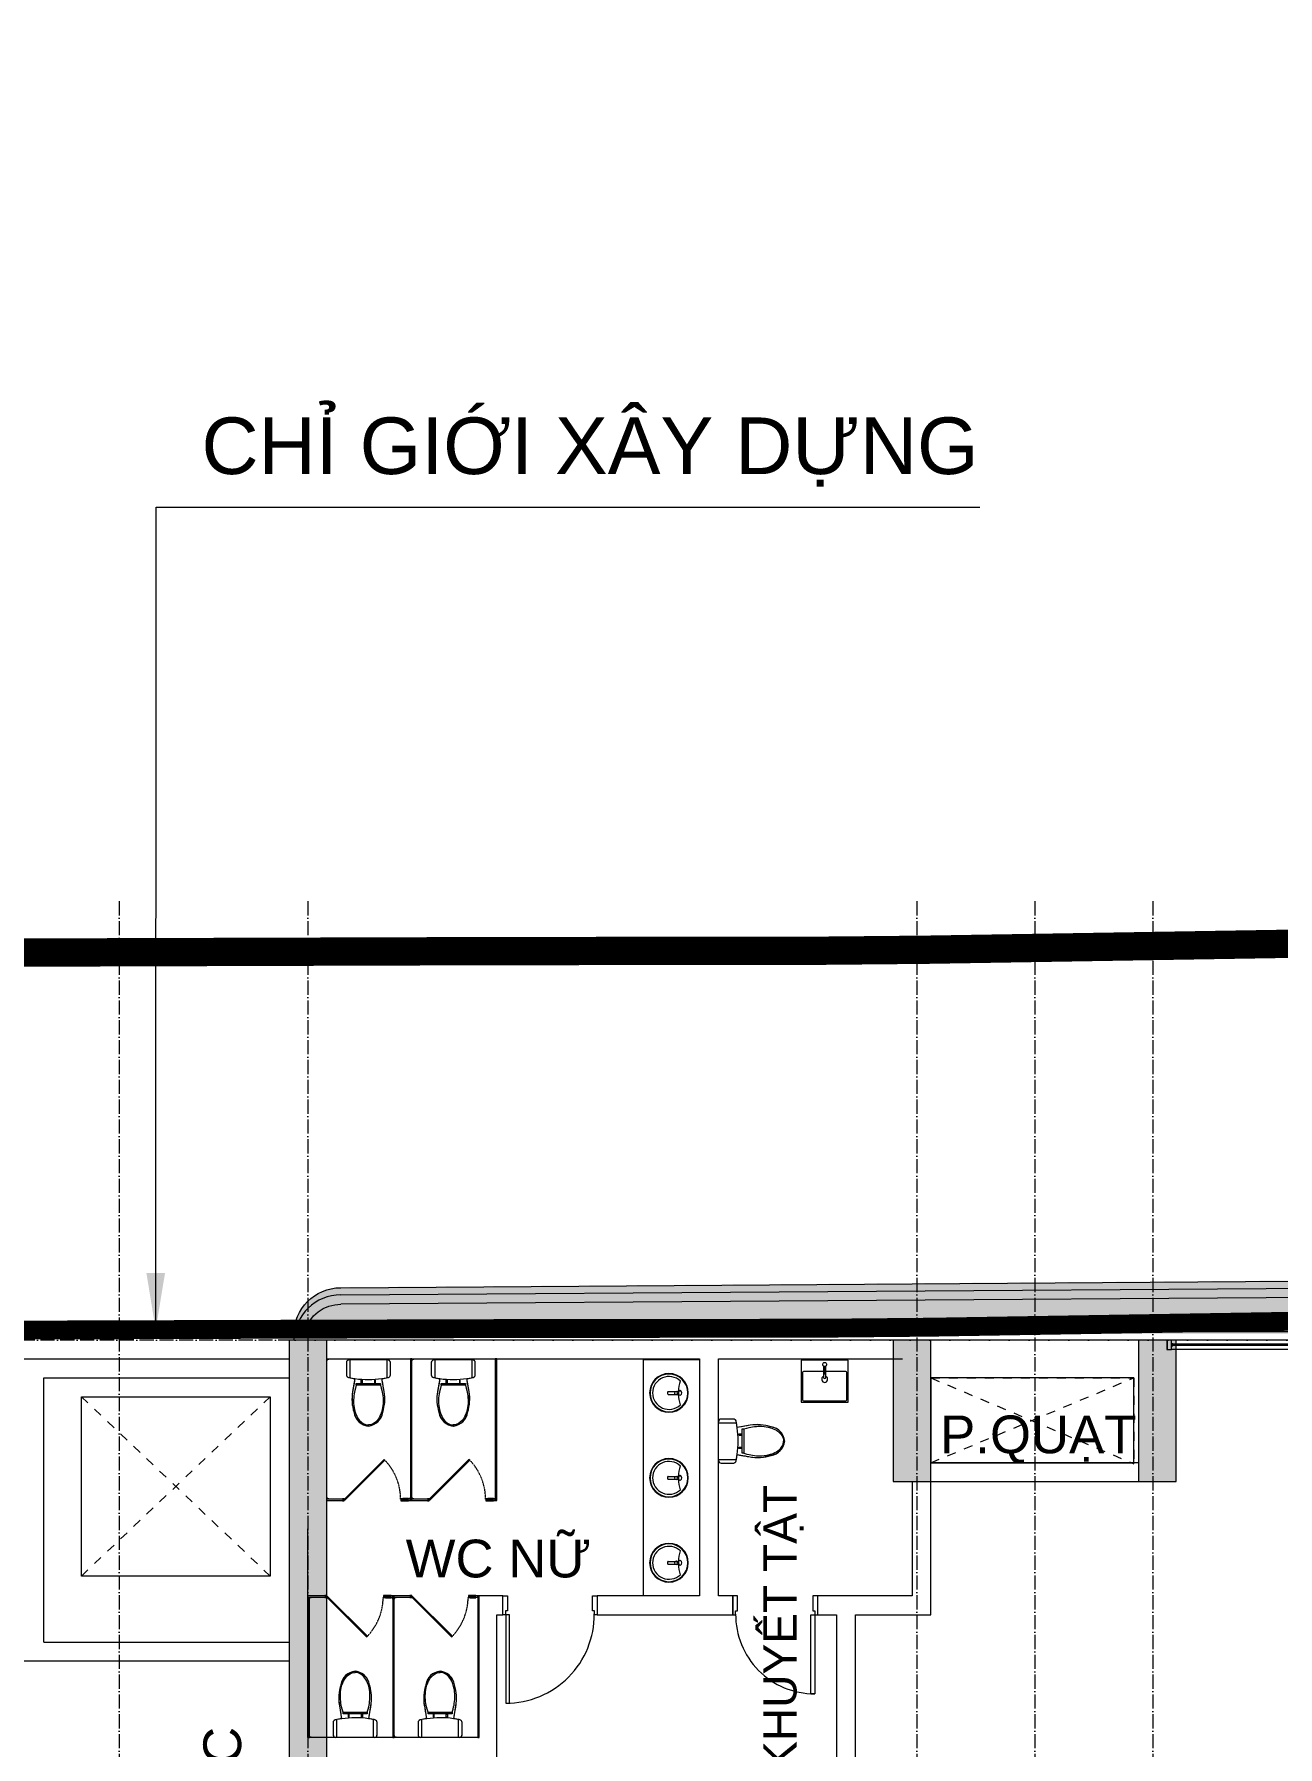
# Model space of a CAD drawing. Header units: millimetres. Extents: x -55734 to 116976, y -16290 to 119094.
# Drawn here: x -1399 to 11776, y 38291 to 56437 of the extents above; entities that cross this region are included whole.
import ezdxf
from ezdxf.xclip import XClip

# ---------------------------------------------------------------- set-up
doc = ezdxf.new("R2010")
doc.units = ezdxf.units.MM
doc.header["$XCLIPFRAME"] = 0
for name, pattern in [('Dash', [6.35, 3.175, -3.175]), ('Grid Line', [4.2, 3, -0.6, 0, -0.6]), ('HIDDEN2', [4.7625, 3.175, -1.5875]), ('PHANTOM', [63.5, 31.75, -6.35, 6.35, -6.35, 6.35, -6.35])]:
    doc.linetypes.add(name, pattern=pattern)
for name, color, linetype, lineweight in [('@ color hatch', 7, 'Continuous', 13), ('A-DETL-GENF-HDLN', 161, 'Dash', 5), ('A-FLOR-PATT', 8, 'Continuous', 9), ('A-GENM', 13, 'Continuous', 5), ('A-GENM-HDLN', 13, 'Dash', 5), ('CHU', 181, 'Continuous', 5), ('CUA', 31, 'Continuous', 9), ('NET THAY 2', 55, 'Continuous', 5), ('NET-CAT', 3, 'Continuous', 15), ('NET-THAY', 2, 'Continuous', 9), ('THIET-BI', 44, 'Continuous', 5), ('TRUC', 225, 'Continuous', 5), ('X-COT HAM$0$LC.HA', 8, 'Continuous', 9)]:
    doc.layers.add(name, color=color, linetype=linetype, lineweight=lineweight)
doc.layers.add('CGXD', color=5, linetype='HIDDEN2')
doc.layers.add('RD-AB', color=4, linetype='PHANTOM')
doc.styles.add('Arial', font='arial_1.ttf', dxfattribs={"height": 476.25})
doc.styles.add('Arial_3', font='arial_1.ttf', dxfattribs={"height": 400})
doc.dimstyles.new('Diagonal_-_2_5mm_Arial', dxfattribs={"dimscale": 304.8, "dimtxt": 500, "dimasz": 1.968504, "dimexe": 1.574803, "dimexo": 0.984252, "dimgap": 1, "dimtad": 1, "dimdec": 0, "dimzin": 0, "dimdsep": 46, "dimtxsty": 'Arial_3', "dimblk1": 'OBLIQUE', "dimblk2": 'OBLIQUE', "dimsah": 1, "dimcen": 0.09, "dimdle": 1.574803, "dimclrt": 256, "dimazin": 0, "dimtfac": 1, "dimtdec": 0, "dimtix": 1, "dimtmove": 0, "dimatfit": 3, "dimfxl": 1, "dimtvp": 1, "dimtfill": 1, "dimtolj": 1, "dimtzin": 0, "dimarcsym": 2})

# ---------------------------------------------------------------- blocks, each defined once
blk = doc.blocks.new('ALC1807-ASCENT PLAZA-KET CAU_rvt-1-MẶT BẰNG TẦNG 1')
at = {"layer": 'X-COT HAM$0$LC.HA'}
h = blk.add_hatch(color=256, dxfattribs=at)
h.dxf.hatch_style = 1
h.paths.add_polyline_path([(1701, 42600), (1301, 42600), (1301, 32800), (1701, 32800)])
h = blk.add_hatch(color=256, dxfattribs=at)
h.dxf.hatch_style = 1
h.paths.add_polyline_path([(8101, 42600), (7701, 42600), (7701, 41100), (8101, 41100)])
h = blk.add_hatch(color=256, dxfattribs=at)
h.dxf.hatch_style = 1
h.paths.add_polyline_path([(10701, 42600), (10301, 42600), (10301, 41100), (10701, 41100)])
at = {"ltscale": 1000}
for points in [[(1701, 42600), (1301, 42600), (1301, 32800), (1701, 32800)], [(10701, 42600), (10301, 42600), (10301, 41100), (10701, 41100)]]:
    blk.add_lwpolyline(points, close=True, dxfattribs=at)
at = {"ltscale": 1000, "elevation": 0}
blk.add_lwpolyline([(8101, 42600), (7701, 42600), (7701, 41100), (8101, 41100)], close=True, dxfattribs=at)
blk = doc.blocks.new('CUA 1 CANH MO - 1 - Type 1000-1271683-MẶT BẰNG TẦNG 1')
at = {"layer": 'CUA', "lineweight": 5}
for p, q in [((-399, -102), (-399, 98)), ((-399, 98), (-349, 98)), ((-349, 98), (-349, -61)), ((551, 98), (601, 98)), ((551, -61), (551, 98)), ((601, 98), (601, -102)), ((-369, -102), (-399, -102)), ((-369, -61), (-369, -102)), ((-349, -61), (-369, -61)), ((571, -61), (551, -61)), ((571, -102), (571, -61)), ((601, -102), (571, -102))]:
    blk.add_line(p, q, dxfattribs=at)
at = {"layer": 'CUA'}
for p, q in [((-328, -102), (-368, -102)), ((-368, -102), (-368, -1040)), ((-328, -1040), (-328, -102)), ((-368, -1040), (-328, -1040))]:
    blk.add_line(p, q, dxfattribs=at)
at = {"layer": 'CUA', "lineweight": 5}
blk.add_arc((-368, -102), 938, 270, 0.5, dxfattribs=at)
blk = doc.blocks.new('HE KHUNG VACH VS - HE KHUNG VACH VS-1771728-MẶT BẰNG TẦNG 1')
at = {"layer": 'A-GENM'}
for p, q in [((35, -3), (35, 0)), ((935, -3), (935, 0)), ((15, -20), (18, -20)), ((18, -20), (18, -3)), ((18, -3), (35, -3)), ((915, -20), (918, -20)), ((918, -20), (918, -3)), ((918, -3), (935, -3)), ((18, -1465), (15, -1465)), ((18, -1482), (18, -1465)), ((35, -1482), (18, -1482)), ((35, -1485), (35, -1482)), ((897, -1482), (880, -1482)), ((900, -1465), (897, -1465)), ((897, -1465), (897, -1482)), ((918, -1465), (915, -1465)), ((918, -1482), (918, -1465)), ((935, -1482), (918, -1482)), ((935, -1485), (935, -1482)), ((1797, -1482), (1780, -1482)), ((1800, -1465), (1797, -1465)), ((1797, -1465), (1797, -1482))]:
    blk.add_line(p, q, dxfattribs=at)
at = {"layer": 'A-GENM', "lineweight": 9}
for p, q in [((915, 0), (900, 0)), ((900, 0), (900, -1500)), ((915, 0), (900, 0)), ((900, 0), (900, -1500)), ((915, -1485), (915, 0)), ((915, -1500), (915, 0)), ((1815, 0), (1800, 0)), ((1800, 0), (1800, -1500)), ((1815, -1500), (1815, 0)), ((621, -1064), (197, -1488)), ((205, -1496), (630, -1072)), ((630, -1072), (621, -1064)), ((1521, -1064), (1097, -1488)), ((1105, -1496), (1530, -1072)), ((1530, -1072), (1521, -1064)), ((200, -1485), (15, -1485)), ((15, -1500), (200, -1500)), ((200, -1482), (180, -1482)), ((180, -1482), (180, -1485)), ((180, -1485), (197, -1485)), ((197, -1500), (180, -1500)), ((180, -1500), (180, -1503)), ((180, -1503), (200, -1503)), ((197, -1485), (197, -1500)), ((197, -1488), (205, -1496)), ((200, -1503), (200, -1482)), ((200, -1500), (200, -1485)), ((820, -1482), (800, -1482)), ((800, -1482), (800, -1503)), ((900, -1485), (800, -1485)), ((800, -1485), (800, -1500)), ((800, -1500), (900, -1500)), ((800, -1503), (820, -1503)), ((803, -1500), (803, -1485)), ((803, -1485), (820, -1485)), ((820, -1500), (803, -1500)), ((880, -1480), (820, -1480)), ((820, -1480), (820, -1485)), ((820, -1485), (820, -1482)), ((820, -1485), (880, -1485)), ((820, -1503), (820, -1500)), ((880, -1500), (820, -1500)), ((820, -1500), (820, -1505)), ((820, -1505), (880, -1505)), ((880, -1485), (880, -1480)), ((880, -1505), (880, -1500)), ((900, -1500), (900, -1485)), ((900, -1500), (1100, -1500)), ((900, -1500), (915, -1500)), ((1100, -1485), (915, -1485)), ((1100, -1482), (1080, -1482)), ((1080, -1482), (1080, -1485)), ((1080, -1485), (1097, -1485)), ((1097, -1500), (1080, -1500)), ((1080, -1500), (1080, -1503)), ((1080, -1503), (1100, -1503)), ((1097, -1485), (1097, -1500)), ((1097, -1488), (1105, -1496)), ((1100, -1503), (1100, -1482)), ((1100, -1500), (1100, -1485)), ((1720, -1482), (1700, -1482)), ((1700, -1482), (1700, -1503)), ((1800, -1485), (1700, -1485)), ((1700, -1485), (1700, -1500)), ((1700, -1500), (1800, -1500)), ((1700, -1503), (1720, -1503)), ((1703, -1500), (1703, -1485)), ((1703, -1485), (1720, -1485)), ((1720, -1500), (1703, -1500)), ((1780, -1480), (1720, -1480)), ((1720, -1480), (1720, -1485)), ((1720, -1485), (1720, -1482)), ((1720, -1485), (1780, -1485)), ((1720, -1503), (1720, -1500)), ((1780, -1500), (1720, -1500)), ((1720, -1500), (1720, -1505)), ((1720, -1505), (1780, -1505)), ((1780, -1485), (1780, -1480)), ((1780, -1505), (1780, -1500)), ((1800, -1500), (1800, -1485)), ((1800, -1500), (1815, -1500))]:
    blk.add_line(p, q, dxfattribs=at)
at = {"layer": 'A-GENM-HDLN'}
for centre in [(197, -1488), (1097, -1488)]:
    blk.add_arc(centre, 600, 0.2865, 45, dxfattribs=at)
blk = doc.blocks.new('HE KHUNG VACH VS - HE KHUNG VACH VS-1271999-MẶT BẰNG TẦNG 1')
at = {"layer": 'A-GENM', "lineweight": 9}
for p, q in [((200, 1500), (0, 1500)), ((0, 1500), (0, 0)), ((15, 0), (15, 1485)), ((15, 1485), (200, 1485)), ((200, 1503), (180, 1503)), ((180, 1503), (180, 1500)), ((180, 1500), (197, 1500)), ((197, 1485), (180, 1485)), ((180, 1485), (180, 1482)), ((180, 1482), (200, 1482)), ((197, 1500), (197, 1485)), ((205, 1496), (197, 1488)), ((197, 1488), (621, 1064)), ((200, 1482), (200, 1503)), ((200, 1485), (200, 1500)), ((630, 1072), (205, 1496)), ((820, 1503), (800, 1503)), ((800, 1503), (800, 1482)), ((900, 1500), (800, 1500)), ((800, 1500), (800, 1485)), ((800, 1485), (900, 1485)), ((800, 1482), (820, 1482)), ((803, 1485), (803, 1500)), ((803, 1500), (820, 1500)), ((820, 1485), (803, 1485)), ((880, 1505), (820, 1505)), ((820, 1505), (820, 1500)), ((820, 1500), (820, 1503)), ((820, 1500), (880, 1500)), ((820, 1482), (820, 1485)), ((880, 1485), (820, 1485)), ((820, 1485), (820, 1480)), ((820, 1480), (880, 1480)), ((880, 1500), (880, 1505)), ((880, 1480), (880, 1485)), ((1100, 1500), (900, 1500)), ((900, 1500), (900, 0)), ((900, 1485), (900, 1500)), ((915, 1500), (900, 1500)), ((900, 1500), (900, 0)), ((915, 0), (915, 1500)), ((915, 0), (915, 1485)), ((915, 1485), (1100, 1485)), ((1100, 1503), (1080, 1503)), ((1080, 1503), (1080, 1500)), ((1080, 1500), (1097, 1500)), ((1097, 1485), (1080, 1485)), ((1080, 1485), (1080, 1482)), ((1080, 1482), (1100, 1482)), ((1097, 1500), (1097, 1485)), ((1105, 1496), (1097, 1488)), ((1097, 1488), (1521, 1064)), ((1100, 1482), (1100, 1503)), ((1100, 1485), (1100, 1500)), ((1530, 1072), (1105, 1496)), ((1720, 1503), (1700, 1503)), ((1700, 1503), (1700, 1482)), ((1800, 1500), (1700, 1500)), ((1700, 1500), (1700, 1485)), ((1700, 1485), (1800, 1485)), ((1700, 1482), (1720, 1482)), ((1703, 1485), (1703, 1500)), ((1703, 1500), (1720, 1500)), ((1720, 1485), (1703, 1485)), ((1780, 1505), (1720, 1505)), ((1720, 1505), (1720, 1500)), ((1720, 1500), (1720, 1503)), ((1720, 1500), (1780, 1500)), ((1720, 1482), (1720, 1485)), ((1780, 1485), (1720, 1485)), ((1720, 1485), (1720, 1480)), ((1720, 1480), (1780, 1480)), ((1780, 1500), (1780, 1505)), ((1780, 1480), (1780, 1485)), ((1800, 1485), (1800, 1500)), ((1815, 1500), (1800, 1500)), ((1800, 1500), (1800, 0)), ((1815, 0), (1815, 1500)), ((621, 1064), (630, 1072)), ((1521, 1064), (1530, 1072)), ((0, 0), (15, 0)), ((900, 0), (915, 0)), ((900, 0), (915, 0)), ((1800, 0), (1815, 0))]:
    blk.add_line(p, q, dxfattribs=at)
at = {"layer": 'A-GENM'}
for p, q in [((15, 1465), (18, 1465)), ((18, 1465), (18, 1482)), ((18, 1482), (35, 1482)), ((35, 1482), (35, 1485)), ((880, 1482), (897, 1482)), ((897, 1482), (897, 1465)), ((897, 1465), (900, 1465)), ((915, 1465), (918, 1465)), ((918, 1465), (918, 1482)), ((918, 1482), (935, 1482)), ((935, 1482), (935, 1485)), ((18, 20), (15, 20)), ((18, 3), (18, 20)), ((35, 3), (18, 3)), ((35, 0), (35, 3)), ((918, 20), (915, 20)), ((918, 3), (918, 20)), ((935, 3), (918, 3)), ((935, 0), (935, 3))]:
    blk.add_line(p, q, dxfattribs=at)
at = {"layer": 'A-GENM-HDLN'}
for centre in [(197, 1488), (1097, 1488)]:
    blk.add_arc(centre, 600, 315, 359.7135, dxfattribs=at)
blk = doc.blocks.new('X-XI - X-XI-V5-MẶT BẰNG TẦNG 1')
at = {"layer": 'THIET-BI'}
for p, q in [((-231, -17), (-233, -33)), ((-233, -29), (-233, -158)), ((-233, -29), (-233, -158)), ((-233, -33), (-233, -45)), ((-233, -45), (-233, -158)), ((-233, -158), (-233, -162)), ((-233, -162), (-231, -169)), ((-228, -12), (-231, -17)), ((-231, -169), (-228, -174)), ((-222, -6), (-228, -12)), ((-228, -174), (-224, -179)), ((-224, -179), (-217, -184)), ((-212, -1), (-222, -6)), ((-204, 0), (-212, -1)), ((-195, 0), (-195, -186)), ((195, 0), (195, -186)), ((215, -2), (204, 0)), ((219, -4), (215, -2)), ((225, -8), (219, -4)), ((221, -182), (226, -176)), ((228, -12), (225, -8)), ((226, -176), (232, -167)), ((232, -19), (228, -12)), ((233, -29), (232, -19)), ((232, -167), (233, -158)), ((233, -158), (233, -29)), ((233, -158), (233, -29)), ((233, -158), (233, -29)), ((-217, -184), (-209, -186)), ((-209, -186), (-202, -188)), ((-202, -188), (-192, -190)), ((-192, -190), (-184, -191)), ((-184, -191), (-168, -194)), ((-169, -349), (-171, -365)), ((-165, -322), (-169, -349)), ((-168, -194), (-150, -197)), ((-144, -197), (-167, -335)), ((-144, -197), (-167, -335)), ((-162, -304), (-165, -322)), ((-158, -281), (-162, -304)), ((-155, -266), (-158, -281)), ((-148, -221), (-155, -266)), ((-150, -197), (-144, -197)), ((-144, -197), (-148, -221)), ((-128, -250), (128, -250)), ((-128, -268), (-128, -250)), ((-9, -268), (-128, -268)), ((-77, -214), (-66, -214)), ((-77, -245), (-77, -214)), ((-66, -245), (-77, -245)), ((-66, -214), (-66, -245)), ((128, -268), (-9, -268)), ((64, -214), (64, -245)), ((74, -214), (64, -214)), ((64, -245), (74, -245)), ((74, -245), (74, -214)), ((128, -250), (128, -268)), ((144, -197), (213, -186)), ((167, -335), (144, -197)), ((167, -335), (144, -197)), ((147, -216), (144, -197)), ((152, -245), (147, -216)), ((157, -278), (152, -245)), ((162, -305), (157, -278)), ((167, -335), (162, -305)), ((172, -371), (167, -335)), ((213, -186), (221, -182)), ((-171, -365), (-173, -383)), ((-173, -383), (-173, -402)), ((-173, -402), (-173, -436)), ((-173, -436), (-173, -446)), ((-173, -446), (-170, -475)), ((-170, -475), (-166, -495)), ((-166, -495), (-161, -521)), ((-161, -521), (-151, -556)), ((151, -556), (155, -544)), ((155, -544), (162, -518)), ((162, -518), (165, -502)), ((165, -502), (173, -446)), ((173, -396), (172, -371)), ((173, -426), (173, -396)), ((173, -446), (173, -426)), ((-151, -556), (-144, -587)), ((-144, -587), (-132, -613)), ((-132, -613), (-122, -629)), ((-122, -629), (-100, -654)), ((-100, -654), (-88, -665)), ((-88, -665), (-70, -677)), ((-70, -677), (-50, -687)), ((-50, -687), (-20, -697)), ((-20, -697), (0, -700)), ((0, -700), (35, -693)), ((35, -693), (61, -682)), ((61, -682), (86, -666)), ((86, -666), (100, -654)), ((100, -654), (114, -639)), ((114, -639), (132, -613)), ((132, -613), (145, -581)), ((145, -581), (151, -556))]:
    blk.add_line(p, q, dxfattribs=at)
for centre, radius, start, end in [((-204, -29), 29, 90.1887, 180), ((-204, -29), 29, 90.0658, 180), ((-204, -158), 29, 180, 259.8599), ((-204, -158), 29, 180, 259.8599), ((204, -29), 29, 360, 89.8113), ((204, -29), 29, 0, 89.9342), ((204, -158), 29, 280.1401, 360), ((204, -158), 29, 280.1401, 0), ((18, 960), 1169, 258.7762, 262.0348), ((18, 960), 1169, 258.7762, 262.0348), ((287, -414), 461, 170.0941, 197.8856), ((287, -414), 461, 170.0941, 197.8856), ((18, 960), 1169, 262.1447, 269.1633), ((-16, 958), 1166, 270.8375, 277.7683), ((-18, 960), 1169, 277.9652, 281.2238), ((-18, 960), 1169, 277.9652, 281.2238), ((-287, -414), 461, 342.1144, 9.9059), ((-287, -414), 461, 342.1144, 9.9059), ((18, -530), 172, 188.8267, 263.9098), ((18, -530), 172, 188.8267, 263.9098), ((-18, -530), 172, 276.0902, 351.1733), ((-18, -530), 172, 276.0902, 351.1733)]:
    blk.add_arc(centre, radius, start, end, dxfattribs=at)
for points in [[(-128, -268), (-143, -316), (-152, -365), (-160, -442), (-151, -517), (-130, -585), (-94, -652), (-37, -689), (-3, -689), (0, -689)], [(128, -268), (143, -316), (152, -365), (160, -442), (151, -517), (130, -585), (94, -652), (37, -689), (3, -689), (0, -689)]]:
    blk.add_open_spline(points, degree=3, knots=[12.724379, 12.724379, 12.724379, 12.724379, 75.096459, 151.912755, 228.70098, 282.501534, 351.034079, 439.49288, 447.51098, 447.51098, 447.51098, 447.51098], dxfattribs=at)
blk = doc.blocks.new('X-XI - X-XI-V6-MẶT BẰNG TẦNG 1')
at = {"layer": 'THIET-BI'}
for p, q in [((204, 0), (-204, 0)), ((204, 0), (-204, 0)), ((204, 0), (0, 0)), ((195, 0), (195, -186)), ((215, -2), (204, 0)), ((-231, -17), (-233, -33)), ((-233, -29), (-233, -158)), ((-233, -29), (-233, -158)), ((-233, -33), (-233, -45)), ((-233, -45), (-233, -158)), ((-233, -158), (-233, -162)), ((-233, -162), (-231, -169)), ((-228, -12), (-231, -17)), ((-231, -169), (-228, -174)), ((-222, -6), (-228, -12)), ((-228, -174), (-224, -179)), ((-224, -179), (-217, -184)), ((-212, -1), (-222, -6)), ((-204, 0), (-212, -1)), ((0, 0), (-204, 0)), ((-195, 0), (-195, -186)), ((219, -4), (215, -2)), ((225, -8), (219, -4)), ((221, -182), (226, -176)), ((228, -12), (225, -8)), ((226, -176), (232, -167)), ((232, -19), (228, -12)), ((233, -29), (232, -19)), ((232, -167), (233, -158)), ((233, -158), (233, -29)), ((233, -158), (233, -29)), ((233, -158), (233, -29)), ((-217, -184), (-209, -186)), ((-209, -186), (-202, -188)), ((-202, -188), (-192, -190)), ((-192, -190), (-184, -191)), ((-184, -191), (-168, -194)), ((-169, -349), (-171, -365)), ((-165, -322), (-169, -349)), ((-168, -194), (-150, -197)), ((-144, -197), (-167, -335)), ((-144, -197), (-167, -335)), ((-162, -304), (-165, -322)), ((-158, -281), (-162, -304)), ((-155, -266), (-158, -281)), ((-148, -221), (-155, -266)), ((-150, -197), (-144, -197)), ((-144, -197), (-148, -221)), ((-128, -250), (128, -250)), ((-128, -268), (-128, -250)), ((-9, -268), (-128, -268)), ((-77, -214), (-66, -214)), ((-77, -245), (-77, -214)), ((-66, -245), (-77, -245)), ((-66, -214), (-66, -245)), ((128, -268), (-9, -268)), ((64, -214), (64, -245)), ((74, -214), (64, -214)), ((64, -245), (74, -245)), ((74, -245), (74, -214)), ((128, -250), (128, -268)), ((144, -197), (213, -186)), ((167, -335), (144, -197)), ((167, -335), (144, -197)), ((147, -216), (144, -197)), ((152, -245), (147, -216)), ((157, -278), (152, -245)), ((162, -305), (157, -278)), ((167, -335), (162, -305)), ((172, -371), (167, -335)), ((213, -186), (221, -182)), ((-171, -365), (-173, -383)), ((-173, -383), (-173, -402)), ((-173, -402), (-173, -436)), ((-173, -436), (-173, -446)), ((-173, -446), (-170, -475)), ((-170, -475), (-166, -495)), ((-166, -495), (-161, -521)), ((-161, -521), (-151, -556)), ((151, -556), (155, -544)), ((155, -544), (162, -518)), ((162, -518), (165, -502)), ((165, -502), (173, -446)), ((173, -396), (172, -371)), ((173, -426), (173, -396)), ((173, -446), (173, -426)), ((-151, -556), (-144, -587)), ((-144, -587), (-132, -613)), ((-132, -613), (-122, -629)), ((-122, -629), (-100, -654)), ((-100, -654), (-88, -665)), ((-88, -665), (-70, -677)), ((-70, -677), (-50, -687)), ((-50, -687), (-20, -697)), ((-20, -697), (0, -700)), ((0, -700), (35, -693)), ((35, -693), (61, -682)), ((61, -682), (86, -666)), ((86, -666), (100, -654)), ((100, -654), (114, -639)), ((114, -639), (132, -613)), ((132, -613), (145, -581)), ((145, -581), (151, -556))]:
    blk.add_line(p, q, dxfattribs=at)
for centre, radius, start, end in [((204, -29), 29, 360, 90), ((204, -29), 29, 0, 90), ((-204, -29), 29, 90, 180), ((-204, -29), 29, 90, 180), ((-204, -158), 29, 180, 259.8599), ((-204, -158), 29, 180, 259.8599), ((204, -158), 29, 280.1401, 360), ((204, -158), 29, 280.1401, 0), ((18, 960), 1169, 258.7762, 262.0348), ((18, 960), 1169, 258.7762, 262.0348), ((287, -414), 461, 170.0941, 197.8856), ((287, -414), 461, 170.0941, 197.8856), ((18, 960), 1169, 262.1447, 269.1633), ((-16, 958), 1166, 270.8375, 277.7683), ((-18, 960), 1169, 277.9652, 281.2238), ((-18, 960), 1169, 277.9652, 281.2238), ((-287, -414), 461, 342.1144, 9.9059), ((-287, -414), 461, 342.1144, 9.9059), ((18, -530), 172, 188.8267, 263.9098), ((18, -530), 172, 188.8267, 263.9098), ((-18, -530), 172, 276.0902, 351.1733), ((-18, -530), 172, 276.0902, 351.1733)]:
    blk.add_arc(centre, radius, start, end, dxfattribs=at)
for points in [[(-128, -268), (-143, -316), (-152, -365), (-160, -442), (-151, -517), (-130, -585), (-94, -652), (-37, -689), (-3, -689), (0, -689)], [(128, -268), (143, -316), (152, -365), (160, -442), (151, -517), (130, -585), (94, -652), (37, -689), (3, -689), (0, -689)]]:
    blk.add_open_spline(points, degree=3, knots=[12.724379, 12.724379, 12.724379, 12.724379, 75.096459, 151.912755, 228.70098, 282.501534, 351.034079, 439.49288, 447.51098, 447.51098, 447.51098, 447.51098], dxfattribs=at)
blk = doc.blocks.new('CUA 1 CANH MO - 2 - Type 1-1152417-MẶT BẰNG TẦNG 1')
at = {"layer": 'CUA'}
for p, q in [((-318, 940), (-278, 940)), ((-318, 102), (-318, 940)), ((-278, 940), (-278, 102)), ((-278, 102), (-318, 102))]:
    blk.add_line(p, q, dxfattribs=at)
at = {"layer": 'CUA', "lineweight": 5}
for p, q in [((-319, 102), (-349, 102)), ((-349, 102), (-349, -98)), ((-319, 61), (-319, 102)), ((-299, 61), (-319, 61)), ((-299, -98), (-299, 61)), ((521, 61), (501, 61)), ((501, 61), (501, -98)), ((551, 102), (521, 102)), ((521, 102), (521, 61)), ((551, -98), (551, 102)), ((-349, -98), (-299, -98)), ((501, -98), (551, -98))]:
    blk.add_line(p, q, dxfattribs=at)
blk.add_arc((-318, 102), 838, 359.5, 90, dxfattribs=at)
blk = doc.blocks.new('X-LA - X-LA-1272368-MẶT BẰNG TẦNG 1')
at = {"layer": 'THIET-BI'}
for p, q in [((0, 0), (-600, 0)), ((-600, 0), (-600, -2500)), ((-332, -335), (-222, -335)), ((-332, -365), (-222, -365)), ((-332, -1235), (-222, -1235)), ((-332, -1265), (-222, -1265)), ((-332, -2135), (-222, -2135)), ((-332, -2165), (-222, -2165))]:
    blk.add_line(p, q, dxfattribs=at)
for centre, radius, start, end in [((-325, -350), 205, 90, 270), ((-325, -350), 200, 360, 180), ((-325, -350), 174, 46.2118, 180), ((-325, -350), 205, 270, 90), ((-325, -350), 200, 180, 360), ((-325, -350), 174, 180, 313.7882), ((-250, -351), 16.8, 360, 180), ((-250, -351), 16.8, 180, 360), ((139, -350), 366, 159.9056, 177.6502), ((139, -350), 366, 182.3498, 200.0944), ((-325, -1250), 205, 90, 270), ((-325, -1250), 200, 360, 180), ((-325, -1250), 174, 46.2118, 180), ((-325, -1250), 205, 270, 90), ((-325, -1250), 200, 180, 360), ((-325, -1250), 174, 180, 313.7882), ((-250, -1251), 16.8, 360, 180), ((-250, -1251), 16.8, 180, 0), ((139, -1250), 366, 159.9056, 177.6502), ((139, -1250), 366, 182.3498, 200.0944), ((-325, -2150), 205, 90, 270), ((-325, -2150), 200, 360, 180), ((-325, -2150), 174, 46.2118, 180), ((-325, -2150), 205, 270, 90), ((-325, -2150), 200, 180, 360), ((-325, -2150), 174, 180, 313.7882), ((-250, -2151), 16.8, 360, 180), ((-250, -2151), 16.8, 180, 0), ((139, -2150), 366, 159.9056, 177.6502), ((139, -2150), 366, 182.3498, 200.0944)]:
    blk.add_arc(centre, radius, start, end, dxfattribs=at)
for centre, major_axis, ratio, start_param, end_param in [((-332, -350), (0, 15), 0.577623, 0, 3.141593), ((-208, -350), (0, 25), 0.701688, 0, 3.141593), ((-208, -350), (0, 25), 0.719766, 3.124999, 6.299779), ((-332, -1250), (0, 15), 0.577623, 0, 3.141593), ((-208, -1250), (0, 25), 0.701688, 0, 3.141593), ((-208, -1250), (0, 25), 0.719766, 3.124999, 6.299779), ((-332, -2150), (0, 15), 0.577623, 0, 3.141593), ((-208, -2150), (0, 25), 0.701688, 0, 3.141593), ((-208, -2150), (0, 25), 0.719766, 3.124999, 6.299779)]:
    blk.add_ellipse(centre, major_axis=major_axis, ratio=ratio, start_param=start_param, end_param=end_param, dxfattribs=at)
blk = doc.blocks.new('X-LA - X-LA-1272725-MẶT BẰNG TẦNG 1')
at = {"layer": 'THIET-BI'}
for p, q in [((250, 0), (-250, 0)), ((-250, 0), (-250, -445)), ((-250, 0), (-250, -445)), ((250, 0), (-250, 0)), ((250, -445), (250, 0)), ((250, -445), (250, 0)), ((-235, -129), (-235, -420)), ((-13, -119), (-225, -119)), ((-13, -61), (-13, -183)), ((-5, -65), (-5, -145)), ((-5, -145), (5, -145)), ((5, -145), (5, -65)), ((12, -183), (12, -62)), ((225, -119), (12, -119)), ((235, -420), (235, -129)), ((-250, -445), (250, -445)), ((-250, -445), (250, -445)), ((-225, -430), (225, -430))]:
    blk.add_line(p, q, dxfattribs=at)
blk.add_circle((0, -45), 20.8, dxfattribs=at)
for centre, radius, start, end in [((-225, -129), 10, 90, 180), ((0, -203), 32, 113.4242, 67.4481), ((225, -129), 10, 0, 90), ((0, -183), 12.5, 180, 360), ((-225, -420), 10, 180, 270), ((225, -420), 10, 270, 0)]:
    blk.add_arc(centre, radius, start, end, dxfattribs=at)
blk = doc.blocks.new('X-XI - X-XI-1231469-MẶT BẰNG TẦNG 1')
at = {"layer": 'THIET-BI'}
for p, q in [((195, 0), (195, -186)), ((215, -2), (204, 0)), ((-231, -17), (-233, -33)), ((-233, -29), (-233, -158)), ((-233, -29), (-233, -158)), ((-233, -33), (-233, -45)), ((-233, -45), (-233, -158)), ((-233, -158), (-233, -162)), ((-233, -162), (-231, -169)), ((-228, -12), (-231, -17)), ((-231, -169), (-228, -174)), ((-222, -6), (-228, -12)), ((-228, -174), (-224, -179)), ((-224, -179), (-217, -184)), ((-212, -1), (-222, -6)), ((-204, 0), (-212, -1)), ((-195, 0), (-195, -186)), ((219, -4), (215, -2)), ((225, -8), (219, -4)), ((221, -182), (226, -176)), ((228, -12), (225, -8)), ((226, -176), (232, -167)), ((232, -19), (228, -12)), ((233, -29), (232, -19)), ((232, -167), (233, -158)), ((233, -158), (233, -29)), ((233, -158), (233, -29)), ((233, -158), (233, -29)), ((-217, -184), (-209, -186)), ((-209, -186), (-202, -188)), ((-202, -188), (-192, -190)), ((-192, -190), (-184, -191)), ((-184, -191), (-168, -194)), ((-169, -349), (-171, -365)), ((-165, -322), (-169, -349)), ((-168, -194), (-150, -197)), ((-144, -197), (-167, -335)), ((-144, -197), (-167, -335)), ((-162, -304), (-165, -322)), ((-158, -281), (-162, -304)), ((-155, -266), (-158, -281)), ((-148, -221), (-155, -266)), ((-150, -197), (-144, -197)), ((-144, -197), (-148, -221)), ((-128, -250), (128, -250)), ((-128, -268), (-128, -250)), ((-9, -268), (-128, -268)), ((-77, -214), (-66, -214)), ((-77, -245), (-77, -214)), ((-66, -245), (-77, -245)), ((-66, -214), (-66, -245)), ((128, -268), (-9, -268)), ((64, -214), (64, -245)), ((74, -214), (64, -214)), ((64, -245), (74, -245)), ((74, -245), (74, -214)), ((128, -250), (128, -268)), ((144, -197), (213, -186)), ((167, -335), (144, -197)), ((167, -335), (144, -197)), ((147, -216), (144, -197)), ((152, -245), (147, -216)), ((157, -278), (152, -245)), ((162, -305), (157, -278)), ((167, -335), (162, -305)), ((172, -371), (167, -335)), ((213, -186), (221, -182)), ((-171, -365), (-173, -383)), ((-173, -383), (-173, -402)), ((-173, -402), (-173, -436)), ((-173, -436), (-173, -446)), ((-173, -446), (-170, -475)), ((-170, -475), (-166, -495)), ((-166, -495), (-161, -521)), ((-161, -521), (-151, -556)), ((151, -556), (155, -544)), ((155, -544), (162, -518)), ((162, -518), (165, -502)), ((165, -502), (173, -446)), ((173, -396), (172, -371)), ((173, -426), (173, -396)), ((173, -446), (173, -426)), ((-151, -556), (-144, -587)), ((-144, -587), (-132, -613)), ((-132, -613), (-122, -629)), ((-122, -629), (-100, -654)), ((-100, -654), (-88, -665)), ((-88, -665), (-70, -677)), ((-70, -677), (-50, -687)), ((-50, -687), (-20, -697)), ((-20, -697), (0, -700)), ((0, -700), (35, -693)), ((35, -693), (61, -682)), ((61, -682), (86, -666)), ((86, -666), (100, -654)), ((100, -654), (114, -639)), ((114, -639), (132, -613)), ((132, -613), (145, -581)), ((145, -581), (151, -556))]:
    blk.add_line(p, q, dxfattribs=at)
for centre, radius, start, end in [((204, -29), 29, 360, 90), ((204, -29), 29, 0, 90), ((-204, -29), 29, 90, 180), ((-204, -29), 29, 90, 180), ((-204, -158), 29, 180, 259.8599), ((-204, -158), 29, 180, 259.8599), ((204, -158), 29, 280.1401, 360), ((204, -158), 29, 280.1401, 0), ((18, 960), 1169, 258.7762, 262.0348), ((18, 960), 1169, 258.7762, 262.0348), ((287, -414), 461, 170.0941, 197.8856), ((287, -414), 461, 170.0941, 197.8856), ((18, 960), 1169, 262.1447, 269.1633), ((-16, 958), 1166, 270.8375, 277.7683), ((-18, 960), 1169, 277.9652, 281.2238), ((-18, 960), 1169, 277.9652, 281.2238), ((-287, -414), 461, 342.1144, 9.9059), ((-287, -414), 461, 342.1144, 9.9059), ((18, -530), 172, 188.8267, 263.9098), ((18, -530), 172, 188.8267, 263.9098), ((-18, -530), 172, 276.0902, 351.1733), ((-18, -530), 172, 276.0902, 351.1733)]:
    blk.add_arc(centre, radius, start, end, dxfattribs=at)
for points in [[(-128, -268), (-143, -316), (-152, -365), (-160, -442), (-151, -517), (-130, -585), (-94, -652), (-37, -689), (-3, -689), (0, -689)], [(128, -268), (143, -316), (152, -365), (160, -442), (151, -517), (130, -585), (94, -652), (37, -689), (3, -689), (0, -689)]]:
    blk.add_open_spline(points, degree=3, knots=[12.724379, 12.724379, 12.724379, 12.724379, 75.096459, 151.912755, 228.70098, 282.501534, 351.034079, 439.49288, 447.51098, 447.51098, 447.51098, 447.51098], dxfattribs=at)
blk = doc.blocks.new('_Oblique')
at = {"color": 0, "linetype": 'ByBlock', "lineweight": -2}
blk.add_line((-0.5, -0.5), (0.5, 0.5), dxfattribs=at)
blk = doc.blocks.new('*U149')
for p, q in [((6050, 100, 0), (50, 100, 0)), ((6050, 0, 0), (50, 0, 0)), ((6037, 58, 0), (63, 58, 0)), ((6037, 42, 0), (63, 42, 0))]:
    blk.add_line(p, q)
at = {"ltscale": 100}
for p, q in [((50, 61, 0), (50, 39, 0)), ((50, 61, 0), (50, 39, 0)), ((6050, 61, 0), (6050, 39, 0)), ((6050, 61, 0), (6050, 39, 0))]:
    blk.add_line(p, q, dxfattribs=at)
at = {"color": 1, "lineweight": 0, "ltscale": 10}
blk.add_line((57, 50, 0), (6043, 50, 0), dxfattribs=at)
at = {"ltscale": 25, "elevation": 0}
for points in [[(0, 0), (50, 0), (50, 100), (0, 100)], [(2, 2), (48, 2), (48, 98), (2, 98)]]:
    blk.add_lwpolyline(points, close=True, dxfattribs=at)
at = {"elevation": 0}
for points in [[(50, 39), (50, 61), (63, 61, -0.414214), (63, 60), (63, 57, -0.414214), (63, 56, -0.414214), (62, 57), (62, 59, 0.414214), (62, 60), (52, 60, 0.414214), (51, 59), (51, 40, 0.414214), (52, 40), (62, 40, 0.414214), (62, 40), (62, 43, -0.414214), (63, 43, -0.414214), (63, 43), (63, 39, -0.414214), (63, 39), (50, 39)], [(6050, 39), (6050, 61), (6038, 61, 0.414214), (6037, 60), (6037, 57, 0.414214), (6038, 56, 0.414214), (6038, 57), (6038, 59, -0.414214), (6039, 60), (6049, 60, -0.414214), (6049, 59), (6049, 40, -0.414214), (6049, 40), (6039, 40, -0.414214), (6038, 40), (6038, 43, 0.414214), (6038, 43, 0.414214), (6037, 43), (6037, 39, 0.414214), (6038, 39), (6050, 39)]]:
    blk.add_lwpolyline(points, format="xyb", dxfattribs=at)
for points in [[(50, 40), (50, 59)], [(50, 40), (50, 59)], [(6050, 40), (6050, 59)], [(6050, 40), (6050, 59)]]:
    blk.add_lwpolyline(points, dxfattribs=at)
for points in [[(57, 52, 0.110226), (57, 52), (57, 48, 0.110226), (57, 48, 0.547587), (60, 47, -0.371535), (61, 47, 0.207699), (65, 47, -0.626616), (65, 47, -0.088099), (63, 42), (63, 44), (60, 44), (60, 43), (56, 46, -0.26277), (55, 47), (55, 50), (55, 53, -0.26277), (56, 54), (60, 57), (60, 56), (63, 56), (63, 58, -0.088099), (65, 53, -0.626616), (65, 53, 0.207699), (61, 53, -0.371535), (60, 53, 0.547587)], [(6043, 52, -0.110226), (6043, 52), (6043, 48, -0.110226), (6043, 48, -0.547587), (6040, 47, 0.371535), (6039, 47, -0.207699), (6035, 47, 0.626616), (6035, 47, 0.088099), (6037, 42), (6037, 44), (6040, 44), (6040, 43), (6044, 46, 0.26277), (6045, 47), (6045, 50), (6045, 53, 0.26277), (6044, 54), (6040, 57), (6040, 56), (6037, 56), (6037, 58, 0.088099), (6035, 53, 0.626616), (6035, 53, -0.207699), (6039, 53, 0.371535), (6040, 53, -0.547587)]]:
    blk.add_lwpolyline(points, format="xyb", close=True)
for points in [[(57, 47), (57, 52), (6043, 52), (6043, 47)], [(6100, 100), (6100, 0), (6050, 0), (6050, 100)], [(6098, 98), (6098, 2), (6052, 2), (6052, 98)]]:
    blk.add_lwpolyline(points, close=True)
blk = doc.blocks.new('A$C1F0A2BF7')
at = {"layer": '@ color hatch', "ltscale": 0.5}
h = blk.add_hatch(dxfattribs=at)
h.set_pattern_fill('CROSS', color=139, scale=300)
h.set_pattern_definition([(0, (742137.54, 155410.93), (75, 75), [37.5, -112.5]), (90, (742156.29, 155392.18), (-75, 75), [37.5, -112.5])])
edge = h.paths.add_edge_path()
edge.add_line((94051.8, 76093.9), (94038, 76093.9))
edge.add_line((94038, 76093.9), (96735.7, 66597.1))
edge.add_line((96735.7, 66597.1), (97786.2, 66597.1))
edge.add_arc((101660.6, 69727.5), 4981, 218.93709, 284.81082)
edge.add_line((102933.9, 64912), (104142.7, 65227.9))
edge.add_arc((102692.6, 72076), 7000, 188.07709, 281.95648, ccw=False)
edge.add_line((95762, 71092.5), (95375.3, 73817.5))
edge.add_arc((91910, 73325.7), 3500, 8.07709, 52.27071)
edge = h.paths.add_edge_path()
edge.add_line((91885.6, 76825.6), (57579.7, 76586.8))
edge.add_arc((57583.2, 76086.8), 500, 90.39889, 179.17047)
edge.add_line((57083.3, 76094), (94051.8, 76093.9))
edge.add_arc((91910, 73325.7), 3500, 52.27071, 90.39889)
at = {"layer": 'CGXD', "ltscale": 200, "const_width": 200, "elevation": 0}
blk.add_lwpolyline([(89158.6, 76288.4), (80095.2, 76240.2), (75966.3, 76254.7), (71950.1, 76296), (68041.4, 76232.4), (63824.1, 76163.2), (62710.9, 76152.8), (59200.8, 76148.4), (53256.4, 76129.8), (50614.3, 76167.4), (49470.6, 76197.6), (45331.3, 75911), (45467.8, 74512.2), (46406.7, 74451.5), (47194.7, 63486.7), (46424.3, 63316.7), (46421.1, 61568.3), (46338.6, 57428.9), (46280, 56364.3), (46260.6, 55777.3), (47488.1, 54954.9), (54942.4, 54921.5), (54956.3, 47953.8), (54990.5, 43945.3)], dxfattribs=at)
at = {"layer": 'NET-THAY', "lineweight": 9, "elevation": 0}
blk.add_lwpolyline([(57084.3, 76092.3), (57084.3, 76082, -0.4121759), (57580.8, 76582), (91886.8, 76820.8, -0.375486), (95376.4, 73812.7), (95763.1, 71087.7, 0.4342728), (104145.5, 65223.6)], format="xyb", dxfattribs=at)
at = {"layer": 'RD-AB', "ltscale": 30, "const_width": 300, "elevation": 0}
blk.add_lwpolyline([(117344.6, 73191.8), (100730.8, 69175.3), (99106.1, 80624), (95474, 80397.9), (89113.6, 80288), (80091.7, 80240), (75994.1, 80254.4), (71938.4, 80296.2), (67976, 80231.7), (63772.8, 80162.8), (62689.8, 80152.6), (59192.3, 80148.3), (53278.8, 80129.8), (50695.7, 80166.5), (49385.2, 80201.1), (45942.7, 79962.7), (45276.7, 80356.5), (45163.2, 80925.1), (45247, 84236.5), (45176.2, 103598.7)], dxfattribs=at)
at = {"layer": 'CGXD', "ltscale": 200, "style": 'Arial'}
blk.add_text('CHỈ GIỚI XÂY DỰNG', height=600, dxfattribs=at).set_placement((56106.1, 85203.1, 0))
at = {"layer": 'NET THAY 2'}
blk.add_leader([(55620.9, 76137.2, 0), (55624.9, 84852.4, 0), (64353.4, 84852.4, 0)], dimstyle='Diagonal_-_2_5mm_Arial', override={"dimtad": 0}, dxfattribs=at)

msp = doc.modelspace()

# ---------------------------------------------------------------- hatches: boundary and pattern name
at = {"layer": 'A-FLOR-PATT', "lineweight": 5}
h = msp.add_hatch(dxfattribs=at)
h.set_pattern_fill('FP_16', color=256, style=0, pattern_type=2)
h.set_pattern_definition([(97.219, (-2044227.06, -1836508.54), (-100.375984, 77.8062945), [23.812, -155.793]), (52.219, (-2044227.06, -1836508.54), (-100.3754935, 77.8059143), [23.813, -103.188]), (142.219, (-2044227.06, -1836508.54), (-77.8059143, -100.3754935), [23.813, -103.188])])
h.paths.add_polyline_path([(1488.6, 42689.9), (37998.2, 42689.9), (37838.3, 42785.1), (37667.3, 42874.1), (37503.7, 42948.6), (37329.9, 43016.5), (37194.1, 43061.6), (37075.1, 43097), (36893.5, 43141.6), (36710.2, 43176), (36506.8, 43201.8), (36309.2, 43215.2), (36153, 43218.6), (1847.1, 42979.7), (1770.2, 42970.7), (1721.6, 42958.4), (1662.7, 42932.9), (1608.7, 42898.3), (1560.8, 42855.5), (1520.5, 42805.7), (1485.3, 42741.3), (1466, 42689.9)], flags=0)

# ---------------------------------------------------------------- linework, layer by layer
at = {"layer": 'A-DETL-GENF-HDLN', "ltscale": 30}
for p, q in [((8100.5, 42199.9), (10250.3, 41289.9, 0)), ((8100.5, 41299.9), (10250.3, 42199.9, 0)), ((8100.5, 42199.9), (10250.3, 42199.9, 0)), ((10250.3, 42199.9, 0), (10250.3, 41299.9)), ((-899.5, 41999.9), (1100.5, 40099.9)), ((-899.5, 40099.9), (1100.5, 41999.9))]:
    msp.add_line(p, q, dxfattribs=at)
at = {"layer": 'NET-CAT'}
for p, q in [((7800.5, 42599.9), (1700.5, 42599.9)), ((-6149.5, 42399.9), (1300.5, 42399.9)), ((1700.5, 42399.9), (5650.5, 42399.9)), ((5650.5, 42399.9), (5650.5, 39889.9)), ((5850.5, 42399.9), (7800.5, 42399.9)), ((5850.5, 39889.9), (5850.5, 42399.9)), ((-1299.5, 39399.9), (-1299.5, 42199.9)), ((-1299.5, 42199.9), (1300.5, 42199.9)), ((10300.5, 41299.9), (8100.5, 41299.9)), ((7900.5, 41099.9), (7900.5, 39889.9)), ((8100.5, 39689.9), (8100.5, 41099.9)), ((8100.5, 41099.9), (10300.5, 41099.9)), ((1300.5, 40599.9), (1300.5, 39399.9)), ((1500.5, 38389.9), (1500.5, 40599.9)), ((3565.5, 39889.9), (3300.5, 39889.9)), ((3300.5, 39889.9), (3300.5, 38389.9)), ((3565.5, 39689.9), (3565.5, 39889.9)), ((5650.5, 39889.9), (4565.5, 39889.9)), ((4565.5, 39889.9), (4565.5, 39689.9)), ((6000.5, 39889.9), (5850.5, 39889.9)), ((6000.5, 39689.9), (6000.5, 39889.9)), ((7900.5, 39889.9), (6900.5, 39889.9)), ((6900.5, 39889.9), (6900.5, 39689.9)), ((3500.5, 39689.9), (3565.5, 39689.9)), ((3500.5, 37289.9), (3500.5, 39689.9)), ((4565.5, 39689.9), (6000.5, 39689.9)), ((6900.5, 39689.9), (7100.5, 39689.9)), ((7100.5, 39689.9), (7100.5, 34089.9)), ((7300.5, 39689.9), (8100.5, 39689.9)), ((7300.5, 34089.9), (7300.5, 39689.9)), ((-1299.5, 39399.9), (1300.5, 39399.9)), ((-5699.5, 39199.9), (1300.5, 39199.9)), ((1300.5, 39199.9), (1300.5, 36199.9)), ((3300.5, 38389.9), (1500.5, 38389.9))]:
    msp.add_line(p, q, dxfattribs=at)
at = {"layer": 'NET-THAY'}
for p, q in [((3458.5, 46650.2), (-2455, 46627.4)), ((6956, 46650.2), (3458.5, 46650.2)), ((8039, 46660.4), (6956, 46650.2)), ((12242.2, 46729.3), (8039, 46660.4)), ((1847.1, 43079.7), (36153, 43318.6)), ((36153.7, 43218.6), (1847.7, 42979.7)), ((1466, 42689.9), (37998.2, 42689.9)), ((10300.5, 42599.9), (8100.5, 42599.9)), ((16700.5, 42599.9), (10600.5, 42599.9)), ((-899.5, 40099.9), (-899.5, 41999.9)), ((-899.5, 41999.9), (1100.5, 41999.9)), ((1100.5, 41999.9), (1100.5, 40099.9)), ((1100.5, 40099.9), (-899.5, 40099.9))]:
    msp.add_line(p, q, dxfattribs=at)
at = {"layer": 'NET-THAY', "flags": 128}
msp.add_lwpolyline([(1466, 42689.9), (1488.6, 42750), (1520.5, 42805.7), (1560.8, 42855.5), (1608.7, 42898.3), (1662.7, 42932.9), (1721.6, 42958.4), (1783.8, 42974.1), (1847.7, 42979.7)], dxfattribs=at)
at = {"layer": 'NET-THAY', "elevation": 0}
msp.add_lwpolyline([(10250.3, 42199.9), (8100.5, 42199.9), (8100.5, 41299.9), (10250.3, 41299.9)], close=True, dxfattribs=at)
at = {"layer": 'NET-THAY'}
msp.add_arc((1850.5, 42579.7), 500, 90.39889, 177.6773, dxfattribs=at)
at = {"layer": 'TRUC', "linetype": 'Grid Line', "ltscale": 50}
for p, q in [((-499.5, 47249.9), (-499.5, -9494.1)), ((1500.5, 47249.9), (1500.5, -12161.6)), ((7950.5, 47249.9), (7950.5, -9494.1)), ((9200.5, 47249.9), (9200.5, -12161.6)), ((10450.5, 47249.9), (10450.5, -9494.1)), ((48819.1, 42599.9), (-18288.8, 42599.9))]:
    msp.add_line(p, q, dxfattribs=at)

# ---------------------------------------------------------------- block references
at = {"layer": 'A-GENM'}
for name, p in [('HE KHUNG VACH VS - HE KHUNG VACH VS-1771728-MẶT BẰNG TẦNG 1', (1685.5, 42399.9)), ('HE KHUNG VACH VS - HE KHUNG VACH VS-1271999-MẶT BẰNG TẦNG 1', (1500.5, 38389.9))]:
    msp.add_blockref(name, p, dxfattribs=at)
at = {"layer": 'CUA'}
msp.add_blockref('CUA 1 CANH MO - 1 - Type 1000-1271683-MẶT BẰNG TẦNG 1', (3964.1, 39792.2), dxfattribs=at)
at = {"layer": 'CUA', "rotation": 180}
msp.add_blockref('CUA 1 CANH MO - 2 - Type 1-1152417-MẶT BẰNG TẦNG 1', (6552, 39792.2), dxfattribs=at)
at = {"layer": 'NET-CAT'}
msp.add_blockref('ALC1807-ASCENT PLAZA-KET CAU_rvt-1-MẶT BẰNG TẦNG 1', (0, 0), dxfattribs=at)
at = {"layer": 'THIET-BI'}
for name, p in [('X-XI - X-XI-V6-MẶT BẰNG TẦNG 1', (2140.5, 42389.9)), ('X-XI - X-XI-V6-MẶT BẰNG TẦNG 1', (3040.5, 42389.9)), ('X-LA - X-LA-1272368-MẶT BẰNG TẦNG 1', (5650.5, 42389.9)), ('X-LA - X-LA-1272725-MẶT BẰNG TẦNG 1', (6975.2, 42386.7))]:
    msp.add_blockref(name, p, dxfattribs=at)
for name, p, rotation in [('X-XI - X-XI-1231469-MẶT BẰNG TẦNG 1', (5850.5, 41529.9), 89.9999999999997), ('X-XI - X-XI-V5-MẶT BẰNG TẦNG 1', (2000.5, 38389.9), 180), ('X-XI - X-XI-V5-MẶT BẰNG TẦNG 1', (2900.5, 38389.9), 180)]:
    msp.add_blockref(name, p, dxfattribs=dict(at, rotation=rotation))

# ---------------------------------------------------------------- texts
at = {"layer": 'CHU', "color": 7, "char_height": 400, "attachment_point": 1, "line_spacing_factor": 0.936439, "style": 'Arial_3'}
for s, insert, width in [('\\pt2540,5080,7620,10160,12700,15240,17780,20320,22860,25400,27940,30480,33020,35560,38100,40640,43180,45720,48260,50800,53340,55880,58420,60960,63500,66040,68580,71120,73660,76200,78740,81280;P.QUẠT', (8198.6, 41800.6), 2151.3), ('\\pt2540,5080,7620,10160,12700,15240,17780,20320,22860,25400,27940,30480,33020,35560,38100,40640,43180,45720,48260,50800,53340,55880,58420,60960,63500,66040,68580,71120,73660,76200,78740,81280;WC NỮ', (2536.1, 40485.1), 2058.38)]:
    msp.add_mtext(s, dxfattribs=dict(at, insert=insert, width=width))
at = {"layer": 'CHU', "color": 7, "attachment_point": 1, "rotation": 90, "line_spacing_factor": 0.936439, "style": 'Arial_3'}
for s, insert, char_height, width in [('\\pt2222.5,4445,6667.5,8890,11112.5,13335,15557.5,17780,20002.5,22225,24447.5,26670,28892.5,31115,33337.5,35560,37782.5,40005,42227.5,44450,46672.5,48895,51117.5,53340,55562.5,57785,60007.5,62230,64452.5,66675,68897.5,71120;WC KHUYẾT TẬT', (6326.8, 37073.4), 350, 4716.7), ('\\pt2540,5080,7620,10160,12700,15240,17780,20320,22860,25400,27940,30480,33020,35560,38100,40640,43180,45720,48260,50800,53340,55880,58420,60960,63500,66040,68580,71120,73660,76200,78740,81280;LỐI LẤY RÁC', (392.4, 35055.1), 400, 3555.2)]:
    msp.add_mtext(s, dxfattribs=dict(at, insert=insert, char_height=char_height, width=width))

# ---------------------------------------------------------------- next in the draw order: block references
at = {"layer": 'NET THAY 2'}
ref = msp.add_blockref('A$C1F0A2BF7', (-55733.7, -33426.8, 0), dxfattribs=at)
XClip(ref).set_block_clipping_path([(-27462.6186291156, 51738.6749988016), (137958.5174097056, 152520.3806320981)])

# ---------------------------------------------------------------- next in the draw order: block references
at = {"layer": 'CUA', "extrusion": (1.23645e-08, -1.17273e-08, 1)}
msp.add_blockref('*U149', (10600.5, 42499.9, 0), dxfattribs=at)

doc.saveas('drawing.dxf')
